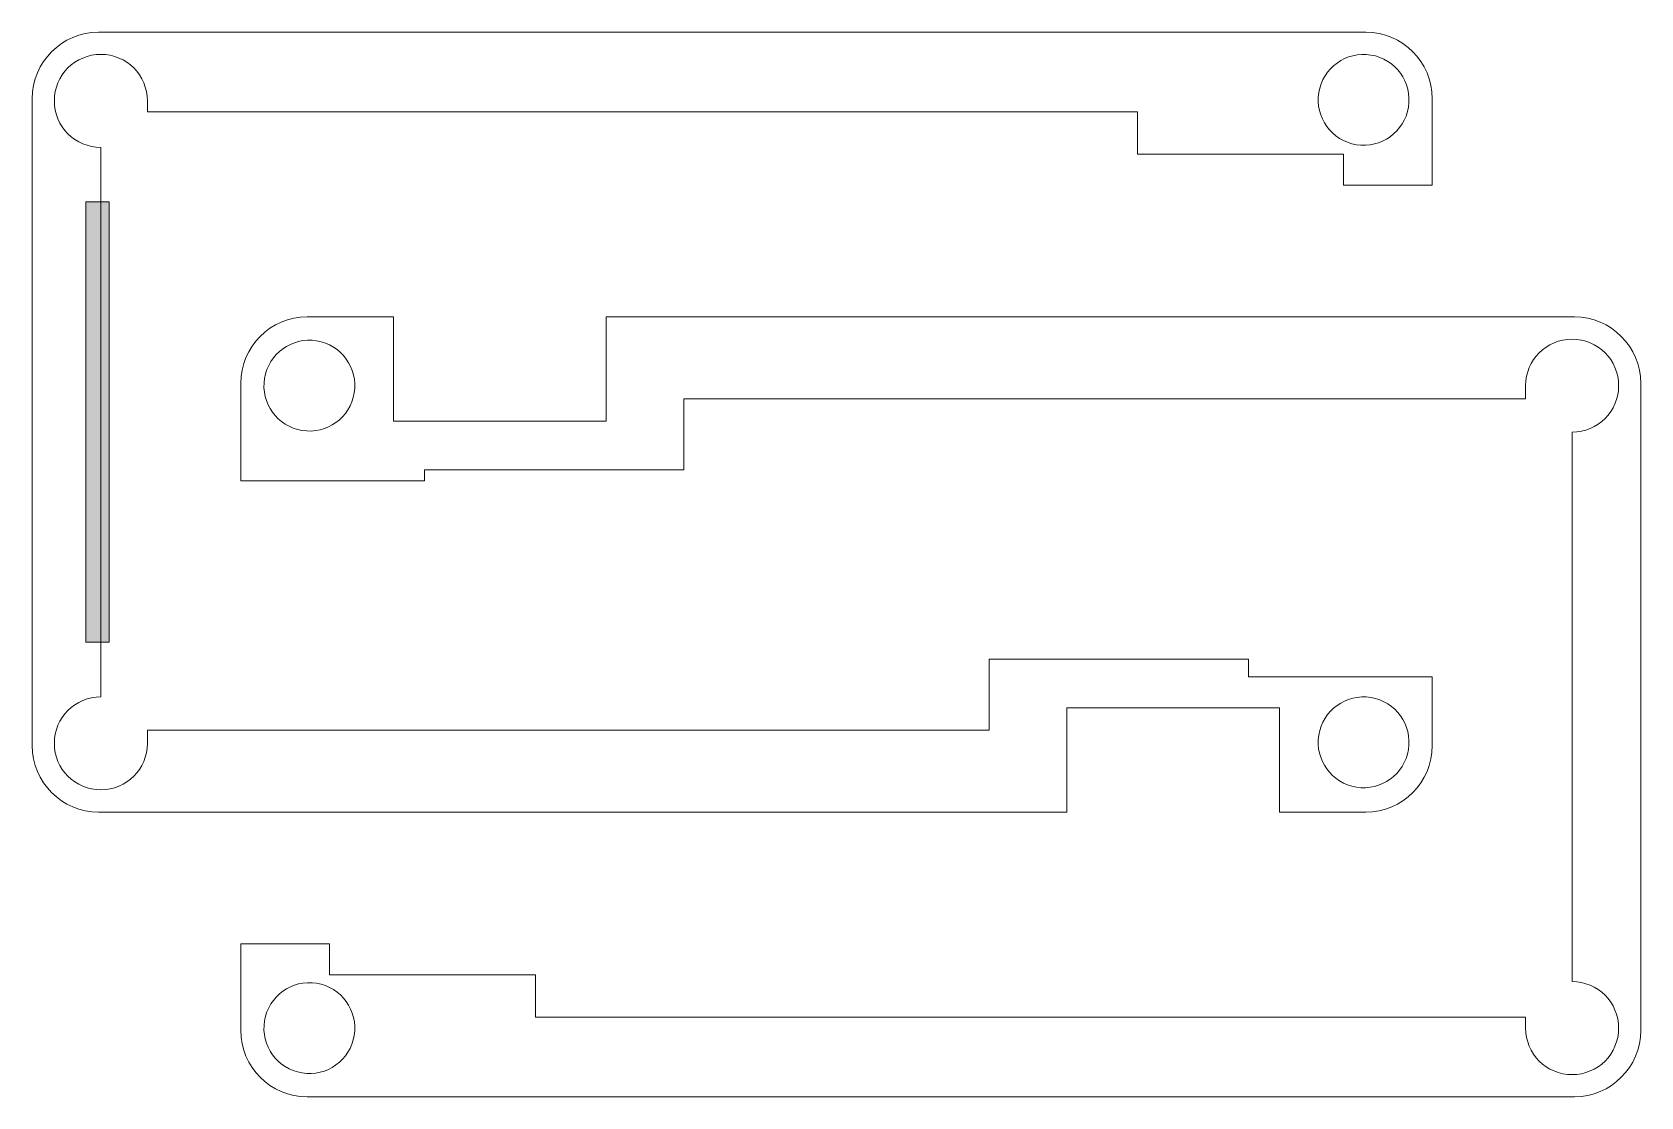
# Model space of a CAD drawing. Header units: millimetres. Extents: x 104.9 to 177.5, y 75 to 123.1.
import ezdxf

# ---------------------------------------------------------------- set-up
doc = ezdxf.new("R2010")
doc.units = ezdxf.units.MM
doc.header["$MEASUREMENT"] = 0
doc.layers.add('レイヤー 1', color=7, linetype='Continuous', lineweight=0)

msp = doc.modelspace()

# ---------------------------------------------------------------- hatches: boundary and pattern name
at = {"layer": 'レイヤー 1'}
h = msp.add_hatch(color=1, dxfattribs=at)
h.dxf.hatch_style = 2
h.paths.add_polyline_path([(108.379, 95.524), (107.328, 95.524), (107.328, 115.397), (108.379, 115.397)])

# ---------------------------------------------------------------- linework, layer by layer
msp.add_lwpolyline([(108.379, 95.524), (107.328, 95.524), (107.328, 115.397), (108.379, 115.397)], close=True, dxfattribs=at)
at = {"layer": 'レイヤー 1', "color": 7, "lineweight": 0}
for centre in [(165, 120.007), (117.413, 107.108), (165, 91.007), (117.413, 78.108)]:
    msp.add_ellipse(centre, major_axis=(0.328, 2.024), ratio=0.999996, dxfattribs=at)
at = {"layer": 'レイヤー 1', "color": 5, "lineweight": 0}
for points, knots in [([(108, 117.86), (108, 117.86), (108, 117.86), (108, 117.86), (106.84, 117.86), (105.9, 118.8), (105.9, 119.96), (105.9, 121.12), (106.84, 122.06), (108, 122.06), (109.16, 122.06), (110.1, 121.12), (110.1, 119.96), (110.1, 119.96), (110.099, 119.96), (110.099, 119.96), (110.099, 119.96), (110.099, 119.462), (110.099, 119.462), (110.099, 119.462), (154.798, 119.462), (154.798, 119.462), (154.798, 119.462), (154.798, 117.562), (154.798, 117.562), (154.798, 117.562), (164.099, 117.562), (164.099, 117.562), (164.099, 117.562), (164.099, 116.16), (164.099, 116.16), (164.099, 116.16), (168.1, 116.16), (168.1, 116.16), (168.1, 116.16), (168.1, 120.062), (168.1, 120.062), (168.1, 120.062), (168.1, 120.06), (168.1, 120.06), (168.1, 121.717), (166.757, 123.06), (165.1, 123.06), (165.1, 123.06), (165.1, 123.061), (165.1, 123.061), (165.1, 123.061), (107.899, 123.061), (107.899, 123.061), (107.899, 123.061), (107.9, 123.06), (107.9, 123.06), (106.243, 123.06), (104.9, 121.717), (104.9, 120.06), (104.9, 120.06), (104.899, 120.062), (104.899, 120.062), (104.899, 120.062), (104.899, 90.862), (104.899, 90.862), (104.899, 90.862), (104.9, 90.86), (104.9, 90.86), (104.9, 89.203), (106.243, 87.86), (107.9, 87.86), (107.9, 87.86), (107.899, 87.862), (107.899, 87.862), (107.899, 87.862), (151.6, 87.862), (151.6, 87.862), (151.6, 87.862), (151.6, 92.561), (151.6, 92.561), (151.6, 92.561), (161.199, 92.561), (161.199, 92.561), (161.199, 92.561), (161.199, 87.862), (161.199, 87.862), (161.199, 87.862), (165.1, 87.862), (165.1, 87.862), (165.1, 87.862), (165.1, 87.86), (165.1, 87.86), (166.757, 87.86), (168.1, 89.203), (168.1, 90.86), (168.1, 90.86), (168.1, 90.862), (168.1, 90.862), (168.1, 90.862), (168.1, 93.961), (168.1, 93.961), (168.1, 93.961), (159.799, 93.961), (159.799, 93.961), (159.799, 93.961), (159.799, 94.761), (159.799, 94.761), (159.799, 94.761), (148.1, 94.761), (148.1, 94.761), (148.1, 94.761), (148.1, 91.56), (148.1, 91.56), (148.1, 91.56), (110.099, 91.56), (110.099, 91.56), (110.099, 91.56), (110.099, 90.961), (110.099, 90.961), (110.099, 90.961), (110.1, 90.96), (110.1, 90.96), (110.1, 89.8), (109.16, 88.86), (108, 88.86), (106.84, 88.86), (105.9, 89.8), (105.9, 90.96), (105.9, 92.12), (106.84, 93.06), (108, 93.06), (108, 93.06), (107.998, 93.062), (107.998, 93.062), (107.998, 93.062), (107.998, 117.862), (107.998, 117.862)], [0, 0, 0, 0, 1, 1, 1, 2, 2, 2, 3, 3, 3, 4, 4, 4, 5, 5, 5, 6, 6, 6, 7, 7, 7, 8, 8, 8, 9, 9, 9, 10, 10, 10, 11, 11, 11, 12, 12, 12, 13, 13, 13, 14, 14, 14, 15, 15, 15, 16, 16, 16, 17, 17, 17, 18, 18, 18, 19, 19, 19, 20, 20, 20, 21, 21, 21, 22, 22, 22, 23, 23, 23, 24, 24, 24, 25, 25, 25, 26, 26, 26, 27, 27, 27, 28, 28, 28, 29, 29, 29, 30, 30, 30, 31, 31, 31, 32, 32, 32, 33, 33, 33, 34, 34, 34, 35, 35, 35, 36, 36, 36, 37, 37, 37, 38, 38, 38, 39, 39, 39, 40, 40, 40, 41, 41, 41, 42, 42, 42, 43, 43, 43, 44, 44, 44, 44]), ([(174.415, 80.206), (174.415, 80.206), (174.415, 105.007), (174.415, 105.007), (174.415, 105.007), (174.412, 105.008), (174.412, 105.008), (175.572, 105.008), (176.512, 105.948), (176.512, 107.108), (176.512, 108.268), (175.572, 109.208), (174.412, 109.208), (173.253, 109.208), (172.312, 108.268), (172.312, 107.108), (172.312, 107.108), (172.312, 107.108), (172.312, 107.108), (172.312, 107.108), (172.314, 107.107), (172.314, 107.107), (172.314, 107.107), (172.314, 106.508), (172.314, 106.508), (172.314, 106.508), (134.313, 106.508), (134.313, 106.508), (134.313, 106.508), (134.313, 103.307), (134.313, 103.307), (134.313, 103.307), (122.614, 103.307), (122.614, 103.307), (122.614, 103.307), (122.614, 102.807), (122.614, 102.807), (122.614, 102.807), (114.313, 102.807), (114.313, 102.807), (114.313, 102.807), (114.313, 104.107), (114.313, 104.107), (114.313, 104.107), (114.313, 107.206), (114.313, 107.206), (114.313, 107.206), (114.312, 107.208), (114.312, 107.208), (114.312, 108.865), (115.655, 110.208), (117.312, 110.208), (117.312, 110.208), (117.313, 110.206), (117.313, 110.206), (117.313, 110.206), (121.214, 110.206), (121.214, 110.206), (121.214, 110.206), (121.214, 105.507), (121.214, 105.507), (121.214, 105.507), (130.813, 105.507), (130.813, 105.507), (130.813, 105.507), (130.813, 110.206), (130.813, 110.206), (130.813, 110.206), (174.514, 110.206), (174.514, 110.206), (174.514, 110.206), (174.512, 110.208), (174.512, 110.208), (174.512, 110.208), (174.512, 110.208), (174.512, 110.208), (176.169, 110.208), (177.512, 108.865), (177.512, 107.208), (177.512, 107.208), (177.514, 107.206), (177.514, 107.206), (177.514, 107.206), (177.514, 78.006), (177.514, 78.006), (177.514, 78.006), (177.512, 78.008), (177.512, 78.008), (177.512, 78.008), (177.512, 78.008), (177.512, 78.008), (177.512, 76.351), (176.169, 75.008), (174.512, 75.008), (174.512, 75.008), (174.514, 75.007), (174.514, 75.007), (174.514, 75.007), (117.313, 75.007), (117.313, 75.007), (117.313, 75.007), (117.312, 75.008), (117.312, 75.008), (115.655, 75.008), (114.312, 76.351), (114.312, 78.008), (114.312, 78.008), (114.313, 78.006), (114.313, 78.006), (114.313, 78.006), (114.313, 81.908), (114.313, 81.908), (114.313, 81.908), (118.314, 81.908), (118.314, 81.908), (118.314, 81.908), (118.314, 80.506), (118.314, 80.506), (118.314, 80.506), (127.613, 80.506), (127.613, 80.506), (127.613, 80.506), (127.613, 78.606), (127.613, 78.606), (127.613, 78.606), (172.314, 78.606), (172.314, 78.606), (172.314, 78.606), (172.314, 78.108), (172.314, 78.108), (172.314, 78.108), (172.312, 78.108), (172.312, 78.108), (172.312, 76.948), (173.253, 76.008), (174.412, 76.008), (175.572, 76.008), (176.512, 76.948), (176.512, 78.108), (176.512, 79.268), (175.572, 80.208), (174.412, 80.208)], [0, 0, 0, 0, 1, 1, 1, 2, 2, 2, 3, 3, 3, 4, 4, 4, 5, 5, 5, 6, 6, 6, 7, 7, 7, 8, 8, 8, 9, 9, 9, 10, 10, 10, 11, 11, 11, 12, 12, 12, 13, 13, 13, 14, 14, 14, 15, 15, 15, 16, 16, 16, 17, 17, 17, 18, 18, 18, 19, 19, 19, 20, 20, 20, 21, 21, 21, 22, 22, 22, 23, 23, 23, 24, 24, 24, 25, 25, 25, 26, 26, 26, 27, 27, 27, 28, 28, 28, 29, 29, 29, 30, 30, 30, 31, 31, 31, 32, 32, 32, 33, 33, 33, 34, 34, 34, 35, 35, 35, 36, 36, 36, 37, 37, 37, 38, 38, 38, 39, 39, 39, 40, 40, 40, 41, 41, 41, 42, 42, 42, 43, 43, 43, 44, 44, 44, 45, 45, 45, 46, 46, 46, 47, 47, 47, 47])]:
    msp.add_open_spline(points, degree=3, knots=knots, dxfattribs=at)

doc.saveas('drawing.dxf')
